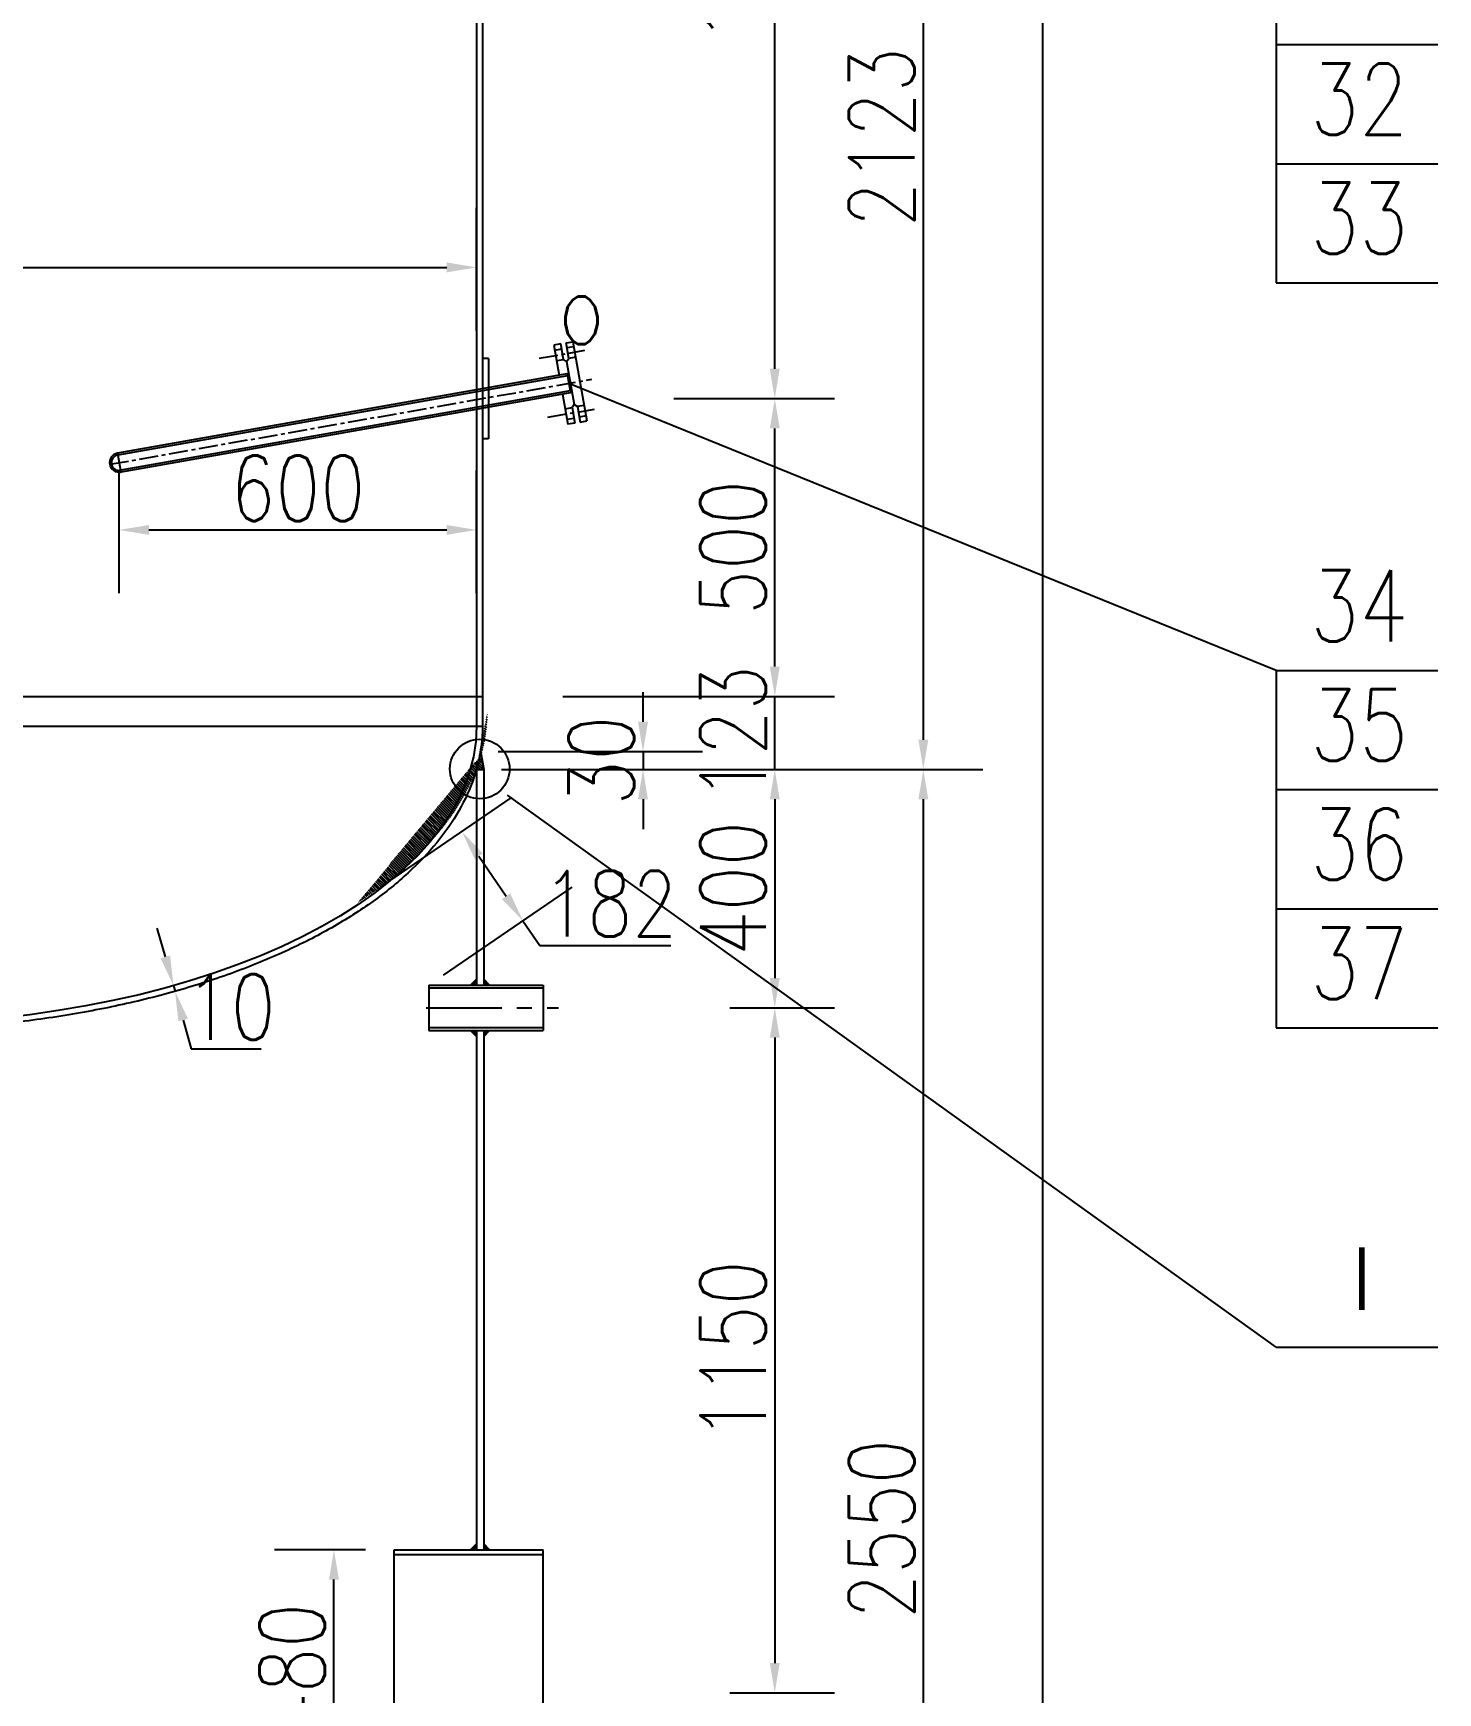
# Model space of a CAD drawing. Header units: millimetres. Extents: x -1286879 to -1269059, y -656245 to -631015.
# Drawn here: x -1282576 to -1280218, y -653759 to -650973 of the extents above; entities that cross this region are included whole.
import ezdxf

# ---------------------------------------------------------------- set-up
doc = ezdxf.new("R2010")
doc.units = ezdxf.units.MM
doc.linetypes.add('CENTER', pattern=[50.8, 31.75, -6.35, 6.35, -6.35])
doc.linetypes.add('EB_DASHDOT', pattern=[39, 30, -3, 3, -3])
doc.layers.get('0').update_dxf_attribs({"linetype": 'CONTINUOUS'})
doc.layers.get('Defpoints').update_dxf_attribs({"linetype": 'CONTINUOUS'})
doc.layers.add('EbLayer2', color=1, linetype='EB_DASHDOT')
doc.layers.add('EbLayer4', color=7, linetype='CONTINUOUS')
doc.styles.add('HZ', font='txt.shx', dxfattribs={"width": 0.8, "bigfont": 'hztxt.shx'})
doc.dimstyles.new('gqb100', dxfattribs={"dimscale": 5, "dimtxt": 20, "dimasz": 15, "dimexe": 40, "dimexo": 8, "dimgap": 5, "dimtad": 1, "dimtoh": 1, "dimdec": 0, "dimdsep": 46, "dimtxsty": 'HZ', "dimcen": 5, "dimadec": 0, "dimazin": 0, "dimtfac": 1, "dimtdec": 0, "dimtmove": 0, "dimatfit": 3, "dimfxl": 1, "dimtolj": 1, "dimtzin": 0, "dimarcsym": 0})

# ---------------------------------------------------------------- blocks, each defined once
blk = doc.blocks.new('*D371')
at = {"color": 0, "lineweight": -2, "ltscale": 0.5}
for p, q in [((-1282354.1, -652524), (-1282367.7, -652475.8)), ((-1282340.5, -652572.1), (-1282340.5, -652572.1)), ((-1282340.5, -652572.1), (-1282337.8, -652581.7)), ((-1282337.8, -652581.7), (-1282337.8, -652581.7)), ((-1282324.3, -652629.8), (-1282310.7, -652678)), ((-1282310.7, -652678), (-1282193, -652678))]:
    blk.add_line(p, q, dxfattribs=at)
at = {"color": 0, "ltscale": 0.5}
for points in [[(-1282346.1, -652521.7), (-1282362.1, -652526.2), (-1282340.5, -652572.1)], [(-1282316.2, -652627.6), (-1282332.3, -652632.1), (-1282337.8, -652581.7)]]:
    blk.add_solid(points, dxfattribs=at)
at = {"layer": 'Defpoints', "color": 0, "ltscale": 0.5}
for p in [(-1282340.5, -652572.1), (-1282337.8, -652581.7), (-1282337.8, -652581.7)]:
    blk.add_point(p, dxfattribs=at)
at = {"color": 0, "ltscale": 0.5, "insert": (-1282244.4, -652608), "char_height": 110, "attachment_point": 5, "style": 'HZ'}
blk.add_mtext('\\A1;10', dxfattribs=at)
blk = doc.blocks.new('*D377')
at = {"color": 0, "lineweight": -2, "ltscale": 0.5}
for p, q in [((-1281552.2, -652129.2), (-1281552.2, -652079.2)), ((-1281795.2, -652179.2), (-1281452.2, -652179.2)), ((-1281552.2, -652179.2), (-1281552.2, -652209.3)), ((-1281789.7, -652209.3), (-1281452.2, -652209.3)), ((-1281552.2, -652259.3), (-1281552.2, -652309.3))]:
    blk.add_line(p, q, dxfattribs=at)
at = {"color": 0, "ltscale": 0.5}
for points in [[(-1281560.6, -652129.2), (-1281543.9, -652129.2), (-1281552.2, -652179.2)], [(-1281560.6, -652259.3), (-1281543.9, -652259.3), (-1281552.2, -652209.3)]]:
    blk.add_solid(points, dxfattribs=at)
at = {"layer": 'Defpoints', "color": 0, "ltscale": 0.5}
for p in [(-1281825.2, -652179.2), (-1281819.7, -652209.3), (-1281552.2, -652209.3)]:
    blk.add_point(p, dxfattribs=at)
at = {"color": 0, "ltscale": 0.5, "insert": (-1281622.2, -652194.3), "char_height": 110, "attachment_point": 5, "rotation": 90, "style": 'HZ'}
blk.add_mtext('\\A1;30', dxfattribs=at)
blk = doc.blocks.new('*D380')
at = {"color": 0, "lineweight": -2, "ltscale": 0.5}
for p, q in [((-1282018.2, -653519.3), (-1282171.1, -653519.3)), ((-1282071.1, -653949.3), (-1282071.1, -653569.3)), ((-1282018.2, -653999.3), (-1282171.1, -653999.3))]:
    blk.add_line(p, q, dxfattribs=at)
at = {"color": 0, "ltscale": 0.5}
for points in [[(-1282079.4, -653569.3), (-1282062.7, -653569.3), (-1282071.1, -653519.3)], [(-1282079.4, -653949.3), (-1282062.7, -653949.3), (-1282071.1, -653999.3)]]:
    blk.add_solid(points, dxfattribs=at)
at = {"layer": 'Defpoints', "color": 0, "ltscale": 0.5}
for p in [(-1282071.1, -653519.3), (-1281988.2, -653519.3), (-1281988.2, -653999.3)]:
    blk.add_point(p, dxfattribs=at)
at = {"color": 0, "ltscale": 0.5, "insert": (-1282141.1, -653759.3), "char_height": 110, "attachment_point": 5, "rotation": 90, "style": 'HZ'}
blk.add_mtext('\\A1;%%c480', dxfattribs=at)
blk = doc.blocks.new('*D383')
at = {"color": 0, "lineweight": -2, "ltscale": 0.5}
for p, q in [((-1281404, -652609.3), (-1281231, -652609.3)), ((-1281331, -652659.3), (-1281331, -653709.3)), ((-1281406.2, -653759.3), (-1281231, -653759.3))]:
    blk.add_line(p, q, dxfattribs=at)
at = {"color": 0, "ltscale": 0.5}
for points in [[(-1281339.3, -652659.3), (-1281322.7, -652659.3), (-1281331, -652609.3)], [(-1281339.3, -653709.3), (-1281322.7, -653709.3), (-1281331, -653759.3)]]:
    blk.add_solid(points, dxfattribs=at)
at = {"layer": 'Defpoints', "color": 0, "ltscale": 0.5}
for p in [(-1281434, -652609.3), (-1281436.2, -653759.3), (-1281331, -653759.3)]:
    blk.add_point(p, dxfattribs=at)
at = {"color": 0, "ltscale": 0.5, "insert": (-1281401, -653184.3), "char_height": 110, "attachment_point": 5, "rotation": 90, "style": 'HZ'}
blk.add_mtext('\\A1;1150', dxfattribs=at)
blk = doc.blocks.new('*D384')
at = {"color": 0, "lineweight": -2, "ltscale": 0.5}
for p, q in [((-1281405.4, -652209.3), (-1281231, -652209.3)), ((-1281331, -652259.3), (-1281331, -652559.3)), ((-1281406.2, -652609.3), (-1281231, -652609.3))]:
    blk.add_line(p, q, dxfattribs=at)
at = {"color": 0, "ltscale": 0.5}
for points in [[(-1281339.3, -652259.3), (-1281322.7, -652259.3), (-1281331, -652209.3)], [(-1281339.3, -652559.3), (-1281322.7, -652559.3), (-1281331, -652609.3)]]:
    blk.add_solid(points, dxfattribs=at)
at = {"layer": 'Defpoints', "color": 0, "ltscale": 0.5}
for p in [(-1281435.4, -652209.3), (-1281436.2, -652609.3), (-1281331, -652609.3)]:
    blk.add_point(p, dxfattribs=at)
at = {"color": 0, "ltscale": 0.5, "insert": (-1281401, -652409.3), "char_height": 110, "attachment_point": 5, "rotation": 90, "style": 'HZ'}
blk.add_mtext('\\A1;400', dxfattribs=at)
blk = doc.blocks.new('*D385')
at = {"color": 0, "lineweight": -2, "ltscale": 0.5}
for p, q in [((-1281599.1, -652209.3), (-1280981.6, -652209.3)), ((-1281081.6, -652259.3), (-1281081.6, -654709.3)), ((-1281161.2, -654759.3), (-1280981.6, -654759.3))]:
    blk.add_line(p, q, dxfattribs=at)
at = {"color": 0, "ltscale": 0.5}
for points in [[(-1281089.9, -652259.3), (-1281073.3, -652259.3), (-1281081.6, -652209.3)], [(-1281089.9, -654709.3), (-1281073.3, -654709.3), (-1281081.6, -654759.3)]]:
    blk.add_solid(points, dxfattribs=at)
at = {"layer": 'Defpoints', "color": 0, "ltscale": 0.5}
for p in [(-1281629.1, -652209.3), (-1281191.2, -654759.3), (-1281081.6, -654759.3)]:
    blk.add_point(p, dxfattribs=at)
at = {"color": 0, "ltscale": 0.5, "insert": (-1281151.6, -653484.3), "char_height": 110, "attachment_point": 5, "rotation": 90, "style": 'HZ'}
blk.add_mtext('\\A1;2550', dxfattribs=at)
blk = doc.blocks.new('*D386')
at = {"color": 0, "lineweight": -2, "ltscale": 0.5}
for p, q in [((-1281989.5, -652404.5), (-1281773.8, -652257)), ((-1281828.1, -652354.7), (-1281782.1, -652422)), ((-1281887, -652554.3), (-1281671.3, -652406.8)), ((-1281753.8, -652463.3), (-1281725.6, -652504.5)), ((-1281725.6, -652504.5), (-1281505.3, -652504.5))]:
    blk.add_line(p, q, dxfattribs=at)
at = {"color": 0, "ltscale": 0.5}
for points in [[(-1281821.2, -652350), (-1281835, -652359.4), (-1281856.3, -652313.4)], [(-1281775.2, -652417.3), (-1281789, -652426.7), (-1281753.8, -652463.3)]]:
    blk.add_solid(points, dxfattribs=at)
at = {"layer": 'Defpoints', "color": 0, "ltscale": 0.5}
for p in [(-1282014.2, -652421.5), (-1281753.8, -652463.3), (-1281911.7, -652571.3)]:
    blk.add_point(p, dxfattribs=at)
at = {"color": 0, "ltscale": 0.5, "insert": (-1281608, -652434.5), "char_height": 110, "attachment_point": 5, "style": 'HZ'}
blk.add_mtext('\\A1;182', dxfattribs=at)
blk = doc.blocks.new('*D410')
at = {"color": 0, "lineweight": -2, "ltscale": 0.5}
for p, q in [((-1281496.1, -650086.6), (-1281231.1, -650086.6)), ((-1281331.1, -651536.6), (-1281331.1, -650136.6)), ((-1281339.1, -651586.6), (-1281231.1, -651586.6))]:
    blk.add_line(p, q, dxfattribs=at)
at = {"color": 0, "ltscale": 0.5}
for points in [[(-1281339.4, -650136.6), (-1281322.7, -650136.6), (-1281331.1, -650086.6)], [(-1281339.4, -651536.6), (-1281322.7, -651536.6), (-1281331.1, -651586.6)]]:
    blk.add_solid(points, dxfattribs=at)
at = {"layer": 'Defpoints', "color": 0, "ltscale": 0.5}
for p in [(-1281526.1, -650086.6), (-1281331.1, -650086.6), (-1281369.1, -651586.6)]:
    blk.add_point(p, dxfattribs=at)
at = {"color": 0, "ltscale": 0.5, "insert": (-1281401.1, -650836.6), "char_height": 110, "attachment_point": 5, "rotation": 90, "style": 'HZ'}
blk.add_mtext('\\A1;1500', dxfattribs=at)
blk = doc.blocks.new('*D414')
at = {"color": 0, "lineweight": -2, "ltscale": 0.5}
for p, q in [((-1281500.5, -651586.6), (-1281231, -651586.6)), ((-1281331, -652036.6), (-1281331, -651636.6)), ((-1281686.7, -652086.6), (-1281231, -652086.6))]:
    blk.add_line(p, q, dxfattribs=at)
at = {"color": 0, "ltscale": 0.5}
for points in [[(-1281339.3, -651636.6), (-1281322.7, -651636.6), (-1281331, -651586.6)], [(-1281339.3, -652036.6), (-1281322.7, -652036.6), (-1281331, -652086.6)]]:
    blk.add_solid(points, dxfattribs=at)
at = {"layer": 'Defpoints', "color": 0, "ltscale": 0.5}
for p in [(-1281530.5, -651586.6), (-1281331, -651586.6), (-1281716.7, -652086.6)]:
    blk.add_point(p, dxfattribs=at)
at = {"color": 0, "ltscale": 0.5, "insert": (-1281401, -651836.6), "char_height": 110, "attachment_point": 5, "rotation": 90, "style": 'HZ'}
blk.add_mtext('\\A1;500', dxfattribs=at)
blk = doc.blocks.new('*D419')
at = {"color": 0, "lineweight": -2, "ltscale": 0.5}
for p, q in [((-1282431.7, -651913.3), (-1282431.7, -651707.1)), ((-1281831.7, -651913.3), (-1281831.7, -651707.1)), ((-1282381.7, -651807.1), (-1281881.7, -651807.1))]:
    blk.add_line(p, q, dxfattribs=at)
at = {"color": 0, "ltscale": 0.5}
for points in [[(-1282381.7, -651798.8), (-1282381.7, -651815.4), (-1282431.7, -651807.1)], [(-1281881.7, -651798.8), (-1281881.7, -651815.4), (-1281831.7, -651807.1)]]:
    blk.add_solid(points, dxfattribs=at)
at = {"layer": 'Defpoints', "color": 0, "ltscale": 0.5}
for p in [(-1281831.7, -651807.1), (-1282431.7, -651943.3), (-1281831.7, -651943.3)]:
    blk.add_point(p, dxfattribs=at)
at = {"color": 0, "ltscale": 0.5, "insert": (-1282131.7, -651737.1), "char_height": 110, "attachment_point": 5, "style": 'HZ'}
blk.add_mtext('\\A1;600', dxfattribs=at)
blk = doc.blocks.new('*D420')
at = {"color": 0, "lineweight": -2, "ltscale": 0.5}
for p, q in [((-1281331, -652036.6), (-1281331, -651986.6)), ((-1281430.9, -652086.6), (-1281231, -652086.6)), ((-1281331, -652209.3), (-1281331, -652086.6)), ((-1281422.2, -652209.3), (-1281231, -652209.3)), ((-1281331, -652259.3), (-1281331, -652309.3))]:
    blk.add_line(p, q, dxfattribs=at)
at = {"color": 0, "ltscale": 0.5}
for points in [[(-1281339.3, -652036.6), (-1281322.7, -652036.6), (-1281331, -652086.6)], [(-1281339.3, -652259.3), (-1281322.7, -652259.3), (-1281331, -652209.3)]]:
    blk.add_solid(points, dxfattribs=at)
at = {"layer": 'Defpoints', "color": 0, "ltscale": 0.5}
for p in [(-1281460.9, -652086.6), (-1281331, -652086.6), (-1281452.2, -652209.3)]:
    blk.add_point(p, dxfattribs=at)
at = {"color": 0, "ltscale": 0.5, "insert": (-1281401, -652147.9), "char_height": 110, "attachment_point": 5, "rotation": 90, "style": 'HZ'}
blk.add_mtext('\\A1;123', dxfattribs=at)
blk = doc.blocks.new('*D421')
at = {"color": 0, "lineweight": -2, "ltscale": 0.5}
for p, q in [((-1281570.1, -650086.6), (-1280981.6, -650086.6)), ((-1281081.6, -650136.6), (-1281081.6, -652159.3)), ((-1281201, -652209.3), (-1280981.6, -652209.3))]:
    blk.add_line(p, q, dxfattribs=at)
at = {"color": 0, "ltscale": 0.5}
for points in [[(-1281089.9, -650136.6), (-1281073.3, -650136.6), (-1281081.6, -650086.6)], [(-1281089.9, -652159.3), (-1281073.3, -652159.3), (-1281081.6, -652209.3)]]:
    blk.add_solid(points, dxfattribs=at)
at = {"layer": 'Defpoints', "color": 0, "ltscale": 0.5}
for p in [(-1281600.1, -650086.6), (-1281231, -652209.3), (-1281081.6, -652209.3)]:
    blk.add_point(p, dxfattribs=at)
at = {"color": 0, "ltscale": 0.5, "insert": (-1281151.6, -651147.9), "char_height": 110, "attachment_point": 5, "rotation": 90, "style": 'HZ'}
blk.add_mtext('\\A1;2123', dxfattribs=at)
blk = doc.blocks.new('*D430')
at = {"color": 0, "lineweight": -2, "ltscale": 0.5}
for p, q in [((-1283831.7, -651472.6), (-1283831.7, -651266.4)), ((-1281831.7, -651472.6), (-1281831.7, -651266.4)), ((-1283781.7, -651366.4), (-1281881.7, -651366.4))]:
    blk.add_line(p, q, dxfattribs=at)
at = {"color": 0, "ltscale": 0.5}
for points in [[(-1283781.7, -651358), (-1283781.7, -651374.7), (-1283831.7, -651366.4)], [(-1281881.7, -651358), (-1281881.7, -651374.7), (-1281831.7, -651366.4)]]:
    blk.add_solid(points, dxfattribs=at)
at = {"layer": 'Defpoints', "color": 0, "ltscale": 0.5}
for p in [(-1281831.7, -651366.4), (-1283831.7, -651502.6), (-1281831.7, -651502.6)]:
    blk.add_point(p, dxfattribs=at)
at = {"color": 0, "ltscale": 0.5, "insert": (-1282831.7, -651296.4), "char_height": 110, "attachment_point": 5, "style": 'HZ'}
blk.add_mtext('\\A1;%%c2000', dxfattribs=at)
blk = doc.blocks.new('*D339')
at = {"color": 0, "lineweight": -2, "ltscale": 0.5}
for p, q in [((-1282506.7, -632203.6), (-1280781.7, -632203.6)), ((-1280881.7, -632253.6), (-1280881.7, -654709.3)), ((-1280961.4, -654759.3), (-1280781.7, -654759.3))]:
    blk.add_line(p, q, dxfattribs=at)
at = {"color": 0, "ltscale": 0.5}
for points in [[(-1280890.1, -632253.6), (-1280873.4, -632253.6), (-1280881.7, -632203.6)], [(-1280890.1, -654709.3), (-1280873.4, -654709.3), (-1280881.7, -654759.3)]]:
    blk.add_solid(points, dxfattribs=at)
at = {"layer": 'Defpoints', "color": 0, "ltscale": 0.5}
for p in [(-1282536.7, -632203.6), (-1280991.4, -654759.3), (-1280881.7, -654759.3)]:
    blk.add_point(p, dxfattribs=at)
at = {"color": 0, "ltscale": 0.5, "insert": (-1280951.7, -643481.4), "char_height": 110, "attachment_point": 5, "rotation": 90, "style": 'HZ'}
blk.add_mtext('\\A1;~22556', dxfattribs=at)

msp = doc.modelspace()

# ---------------------------------------------------------------- hatches: boundary and pattern name
at = {"ltscale": 0.5}
h = msp.add_hatch(dxfattribs=at)
h.set_pattern_fill('ANSI31', color=256, angle=90, style=0)
h.set_pattern_definition([(135, (10546.1734, -129289.3267), (-2.24506403, -2.24506403), [])])
edge = h.paths.add_edge_path()
edge.add_spline(control_points=[(-1282031.7, -652433.1), (-1282008.9, -652418.3), (-1281987.6, -652402.9), (-1281948.1, -652370.7), (-1281930, -652354), (-1281897.4, -652319.4), (-1281883, -652301.5), (-1281858, -652265), (-1281847.5, -652246.2), (-1281833.5, -652214.6), (-1281828.8, -652201.9), (-1281821.3, -652176.4), (-1281818.5, -652163.5), (-1281814.7, -652137.6), (-1281813.7, -652124.6), (-1281813.7, -652111.6)], knot_values=[3.141593, 3.141593, 3.141593, 3.141593, 3.251019, 3.251019, 3.361612, 3.361612, 3.472204, 3.472204, 3.582797, 3.582797, 3.655591, 3.655591, 3.728385, 3.728385, 3.801179, 3.801179, 3.801179, 3.801179], degree=3, periodic=0)
edge.add_line((-1281831.7, -652209.3), (-1281831.7, -652209.3))
edge.add_line((-1281831.7, -652209.3), (-1281819.7, -652209.3))
edge.add_line((-1281819.7, -652209.3), (-1281823.8, -652184.6))
h = msp.add_hatch()
h.set_pattern_fill('ANSI31', color=256, scale=0.5, style=0)
h.set_pattern_definition([(45, (12511.1315, 39293.2457), (-1.1225320151, 1.1225320151), [])])
h.paths.add_polyline_path([(-1281831.7, -652561.3), (-1281841.7, -652571.3), (-1281831.7, -652571.3)])
h = msp.add_hatch()
h.set_pattern_fill('ANSI31', color=256, scale=0.5, style=0)
h.set_pattern_definition([(135, (-2576162.6038, 39293.2457), (1.1225320151, 1.1225320151), [])])
h.paths.add_polyline_path([(-1281819.7, -652561.3), (-1281809.7, -652571.3), (-1281819.7, -652571.3)])
h = msp.add_hatch()
h.set_pattern_fill('ANSI31', color=256, scale=0.5, style=0)
h.set_pattern_definition([(315, (12511.1315, -1344511.8111), (-1.1225320151, -1.1225320151), [])])
h.paths.add_polyline_path([(-1281831.7, -652657.3), (-1281841.7, -652647.3), (-1281831.7, -652647.3)])
h = msp.add_hatch()
h.set_pattern_fill('ANSI31', color=256, scale=0.5, style=0)
h.set_pattern_definition([(225, (-2576162.6038, -1344511.8111), (1.1225320151, -1.1225320151), [])])
h.paths.add_polyline_path([(-1281819.7, -652657.3), (-1281809.7, -652647.3), (-1281819.7, -652647.3)])
h = msp.add_hatch()
h.set_pattern_fill('ANSI31', color=256, scale=0.5, style=0)
h.set_pattern_definition([(45, (12511.1315, 38345.2458), (-1.1225320151, 1.1225320151), [])])
h.paths.add_polyline_path([(-1281831.7, -653509.3), (-1281841.7, -653519.3), (-1281831.7, -653519.3)])
h = msp.add_hatch()
h.set_pattern_fill('ANSI31', color=256, scale=0.5, style=0)
h.set_pattern_definition([(135, (-2576162.6038, 38345.2458), (1.1225320151, 1.1225320151), [])])
h.paths.add_polyline_path([(-1281819.7, -653509.3), (-1281809.7, -653519.3), (-1281819.7, -653519.3)])

# ---------------------------------------------------------------- linework, layer by layer
at = {"color": 4, "ltscale": 0.5}
for p, q in [((-1281831.7, -632986.6), (-1281831.7, -652136.6)), ((-1281821.7, -642086.6), (-1281821.7, -652136.6)), ((-1281680.4, -651524.5), (-1281667.7, -651596.5)), ((-1281680.4, -651524.5), (-1281667.7, -651596.5)), ((-1281676.8, -651544.7), (-1282434.5, -651678.4)), ((-1281679, -651548.2), (-1282434, -651681.3)), ((-1281674.5, -651573.8), (-1282431.7, -651707.3)), ((-1281671.2, -651576.3), (-1282431.7, -651710.4)), ((-1283841.7, -652086.6), (-1281821.7, -652086.6)), ((-1281825.2, -652178.7), (-1281819.7, -652209.3)), ((-1281831.7, -652209.3), (-1281831.7, -652571.3)), ((-1281831.7, -652209.3), (-1281819.7, -652209.3)), ((-1281819.7, -652209.3), (-1281819.7, -652571.3)), ((-1281911.7, -652571.3), (-1281911.7, -652647.3)), ((-1281911.7, -652571.3), (-1281719.7, -652571.3)), ((-1281911.7, -652575.9), (-1281719.7, -652575.9)), ((-1281719.7, -652571.3), (-1281719.7, -652647.3)), ((-1281911.7, -652642.6), (-1281719.7, -652642.6)), ((-1281911.7, -652647.3), (-1281719.7, -652647.3)), ((-1281831.7, -652647.3), (-1281831.7, -653519.3)), ((-1281819.7, -652647.3), (-1281819.7, -653519.3)), ((-1281969.7, -653999.3), (-1281969.7, -653519.3)), ((-1281969.7, -653519.3), (-1281719.7, -653519.3)), ((-1281969.7, -653527.3), (-1281719.7, -653527.3)), ((-1281719.7, -653999.3), (-1281719.7, -653519.3))]:
    msp.add_line(p, q, dxfattribs=at)
at = {"ltscale": 0.5}
for p, q in [((-1280489.2, -650592.3), (-1280489.2, -651392.3)), ((-1281679, -651548.2), (-1281676.8, -651544.7)), ((-1281679, -651548.2), (-1281674.5, -651573.8)), ((-1280489.2, -652043), (-1281676.7, -651561)), ((-1281674.5, -651573.8), (-1281671.2, -651576.3)), ((-1282434.5, -651678.4), (-1282429, -651709.9)), ((-1280489.2, -652043), (-1280489.2, -652643)), ((-1280489.2, -653179.2), (-1281779.9, -652252.2))]:
    msp.add_line(p, q, dxfattribs=at)
at = {"color": 2}
for p, q in [((-1280489.2, -650992.3), (-1280217.9, -650992.3)), ((-1280489.2, -651192.3), (-1280217.9, -651192.3)), ((-1280489.2, -651392.3), (-1280217.9, -651392.3)), ((-1280489.2, -652043), (-1280217.9, -652043)), ((-1280489.2, -652243), (-1280217.9, -652243)), ((-1280489.2, -652443), (-1280217.9, -652443)), ((-1280489.2, -652643), (-1280217.9, -652643)), ((-1280489.2, -653179.2), (-1280217.9, -653179.2))]:
    msp.add_line(p, q, dxfattribs=at)
at = {"color": 6, "ltscale": 0.5}
for p, q in [((-1281811.7, -651519.1), (-1281821.7, -651519.1)), ((-1281811.7, -651519.1), (-1281811.7, -651654.1)), ((-1281811.7, -651654.1), (-1281821.7, -651654.1))]:
    msp.add_line(p, q, dxfattribs=at)
at = {"linetype": 'CENTER'}
for p, q in [((-1281726.4, -651519), (-1281649.6, -651505.4)), ((-1282447.5, -651696.9), (-1281638.3, -651554.2)), ((-1281711.8, -651617.9), (-1281633.7, -651604.2))]:
    msp.add_line(p, q, dxfattribs=at)
at = {"color": 7, "lineweight": 25}
msp.add_line((-1283841.7, -652136.6), (-1281821.7, -652136.6), dxfattribs=at)
for p, q in [((-1281841.7, -652571.3), (-1281831.7, -652561.3)), ((-1281809.7, -652571.3), (-1281819.7, -652561.3)), ((-1281841.7, -652647.3), (-1281831.7, -652657.3)), ((-1281809.7, -652647.3), (-1281819.7, -652657.3)), ((-1281841.7, -653519.3), (-1281831.7, -653509.3)), ((-1281809.7, -653519.3), (-1281819.7, -653509.3))]:
    msp.add_line(p, q)
at = {"linetype": 'CENTER', "ltscale": 4}
msp.add_line((-1281916.4, -652609.3), (-1281694.3, -652609.3), dxfattribs=at)
at = {"ltscale": 0.5}
msp.add_circle((-1281826.3, -652208.4), 50, dxfattribs=at)
at = {"color": 4, "ltscale": 0.5}
for radius in [16, 13]:
    msp.add_arc((-1282431.7, -651694.1), radius, 100, 280, dxfattribs=at)
at = {"color": 4, "ltscale": 0.5, "extrusion": (0, 0, -1)}
msp.add_ellipse((-1282831.7, -652136.6), major_axis=(-1000, 0), ratio=0.5, start_param=3.141593, end_param=6.283185, dxfattribs=at)
at = {"color": 4, "ltscale": 0.5}
msp.add_open_spline([(-1281821.7, -652136.6), (-1281821.7, -652149.8), (-1281822.8, -652163.1), (-1281826.8, -652189.6), (-1281829.9, -652202.7), (-1281839.7, -652234.7), (-1281847.6, -652253.3), (-1281867.4, -652290), (-1281879.3, -652308), (-1281906.9, -652343.1), (-1281922.6, -652360.2), (-1281957.6, -652393.4), (-1281976.9, -652409.5), (-1282018.8, -652440.5), (-1282041.5, -652455.3), (-1282089.8, -652483.7), (-1282115.6, -652497.2), (-1282169.8, -652522.7), (-1282198.3, -652534.7), (-1282257.7, -652557), (-1282288.6, -652567.3), (-1282352.5, -652586.1), (-1282385.5, -652594.7), (-1282453.1, -652609.9), (-1282487.7, -652616.6), (-1282558.3, -652627.9), (-1282594.1, -652632.7), (-1282666.7, -652640.1), (-1282703.4, -652642.8), (-1282777.2, -652646.2), (-1282814.2, -652646.8), (-1282888.3, -652646.1), (-1282925.3, -652644.7), (-1282998.7, -652639.9), (-1283035.2, -652636.5), (-1283107.1, -652627.7), (-1283142.6, -652622.3), (-1283212.2, -652609.5), (-1283246.3, -652602.2), (-1283312.7, -652585.7), (-1283345, -652576.5), (-1283407.4, -652556.4), (-1283437.5, -652545.5), (-1283495.2, -652522), (-1283522.8, -652509.5), (-1283575, -652483), (-1283599.7, -652469), (-1283645.8, -652439.7), (-1283667.3, -652424.4), (-1283706.9, -652392.6), (-1283724.9, -652376.1), (-1283757.4, -652342.2), (-1283771.8, -652324.7), (-1283796.7, -652289), (-1283807.2, -652270.8), (-1283824.1, -652233.7), (-1283830.6, -652214.8), (-1283839.3, -652176.8), (-1283841.6, -652157.7), (-1283841.7, -652137.9), (-1283841.7, -652137.2), (-1283841.7, -652136.6)], degree=3, knots=[3.141593, 3.141593, 3.141593, 3.141593, 3.218189, 3.218189, 3.294786, 3.294786, 3.405327, 3.405327, 3.515867, 3.515867, 3.626408, 3.626408, 3.736948, 3.736948, 3.847489, 3.847489, 3.958029, 3.958029, 4.06857, 4.06857, 4.17911, 4.17911, 4.289651, 4.289651, 4.400191, 4.400191, 4.510732, 4.510732, 4.621272, 4.621272, 4.731813, 4.731813, 4.842353, 4.842353, 4.952894, 4.952894, 5.063434, 5.063434, 5.173975, 5.173975, 5.284515, 5.284515, 5.395056, 5.395056, 5.505596, 5.505596, 5.616137, 5.616137, 5.726677, 5.726677, 5.837218, 5.837218, 5.947758, 5.947758, 6.058299, 6.058299, 6.168839, 6.168839, 6.27938, 6.27938, 6.283185, 6.283185, 6.283185, 6.283185], dxfattribs=at)
at = {"layer": 'EbLayer2', "color": 7, "linetype": 'EB_DASHDOT', "ltscale": 20}
for p, q in [((-1281700.2, -651505.2), (-1281688.7, -651503.2)), ((-1281668.3, -651499.6), (-1281679.8, -651501.6)), ((-1281697.1, -651522.9), (-1281685.6, -651520.9)), ((-1281665.2, -651517.3), (-1281676.7, -651519.3)), ((-1281682.8, -651603.7), (-1281671.4, -651601.7)), ((-1281651, -651598.1), (-1281662.4, -651600.1)), ((-1281679.7, -651621.4), (-1281668.2, -651619.4)), ((-1281647.8, -651615.8), (-1281659.3, -651617.8))]:
    msp.add_line(p, q, dxfattribs=at)
at = {"layer": 'EbLayer4', "color": 4}
for p, q in [((-1281690.2, -651494.8), (-1281701.7, -651496.8)), ((-1281701.7, -651496.8), (-1281692.7, -651547.6)), ((-1281685.6, -651520.9), (-1281690.2, -651494.8)), ((-1281681.3, -651493.2), (-1281669.8, -651491.2)), ((-1281676.7, -651519.3), (-1281681.3, -651493.2)), ((-1281669.8, -651491.2), (-1281658.1, -651557.7)), ((-1281680.4, -651524.5), (-1281685.6, -651520.9)), ((-1281680.4, -651524.5), (-1281676.7, -651519.3)), ((-1281680.4, -651524.5), (-1281667.7, -651596.5)), ((-1281680.4, -651524.5), (-1281667.7, -651596.5)), ((-1281658.1, -651557.7), (-1281646.4, -651624.2)), ((-1281687.2, -651579.1), (-1281678.2, -651629.8)), ((-1281667.7, -651596.5), (-1281671.4, -651601.7)), ((-1281671.4, -651601.7), (-1281666.8, -651627.8)), ((-1281667.7, -651596.5), (-1281662.4, -651600.1)), ((-1281662.4, -651600.1), (-1281657.8, -651626.2)), ((-1281666.8, -651627.8), (-1281678.2, -651629.8)), ((-1281657.8, -651626.2), (-1281646.4, -651624.2))]:
    msp.add_line(p, q, dxfattribs=at)

# ---------------------------------------------------------------- texts
at = {"ltscale": 0.5, "style": 'HZ', "width": 0.8}
for s, p in [('32', (-1280432.4, -651143.8)), ('33', (-1280432.4, -651343.8)), ('o', (-1281694.7, -651495.1)), ('34', (-1280432.4, -651994.6)), ('35', (-1280432.4, -652194.6)), ('36', (-1280432.4, -652394.6)), ('37', (-1280432.4, -652594.6)), ('Ⅰ', (-1280393.4, -653128.3))]:
    msp.add_text(s, height=120, dxfattribs=at).set_placement(p)

# ---------------------------------------------------------------- dimensions: what is measured, and where the dimension line sits
at = {"ltscale": 0.5}
dim = msp.add_linear_dim(base=(-1280881.7, -654759.3), p1=(-1282536.7, -632203.6), p2=(-1280991.4, -654759.3), angle=90, text='~<>', dimstyle='gqb100', override={"dimtxt": 22, "dimasz": 10, "dimexe": 20, "dimexo": 6, "dimgap": 3}, dxfattribs=at)
dim.commit()
dim.dimension.update_dxf_attribs({"geometry": '*D339', "text_midpoint": (-1280951.7, -643481.4)})
for base, p1, p2, picture, middle in [((-1281081.6, -652209.3), (-1281600.1, -650086.6), (-1281231, -652209.3), '*D421', (-1281151.6, -651147.9)), ((-1281331.1, -650086.6), (-1281369.1, -651586.6), (-1281526.1, -650086.6), '*D410', (-1281401.1, -650836.6)), ((-1281331, -651586.6), (-1281716.7, -652086.6), (-1281530.5, -651586.6), '*D414', (-1281401, -651836.6)), ((-1281081.6, -654759.3), (-1281629.1, -652209.3), (-1281191.2, -654759.3), '*D385', (-1281151.6, -653484.3)), ((-1281331, -652609.3), (-1281435.4, -652209.3), (-1281436.2, -652609.3), '*D384', (-1281401, -652409.3)), ((-1281331, -653759.3), (-1281434, -652609.3), (-1281436.2, -653759.3), '*D383', (-1281401, -653184.3))]:
    dim = msp.add_linear_dim(base=base, p1=p1, p2=p2, angle=90, dimstyle='gqb100', override={"dimtxt": 22, "dimasz": 10, "dimexe": 20, "dimexo": 6, "dimgap": 3}, dxfattribs=at)
    dim.commit()
    dim.dimension.update_dxf_attribs({"geometry": picture, "text_midpoint": middle})
dim = msp.add_linear_dim(base=(-1281831.7, -651366.4), p1=(-1283831.7, -651502.6), p2=(-1281831.7, -651502.6), text='%%c<>', dimstyle='gqb100', override={"dimtxt": 22, "dimasz": 10, "dimexe": 20, "dimexo": 6, "dimgap": 3}, dxfattribs=at)
dim.commit()
dim.dimension.update_dxf_attribs({"geometry": '*D430', "text_midpoint": (-1282831.7, -651296.4)})
dim = msp.add_linear_dim(base=(-1281831.7, -651807.1), p1=(-1282431.7, -651943.3), p2=(-1281831.7, -651943.3), dimstyle='gqb100', override={"dimtxt": 22, "dimasz": 10, "dimexe": 20, "dimexo": 6, "dimgap": 3}, dxfattribs=at)
dim.commit()
dim.dimension.update_dxf_attribs({"geometry": '*D419', "text_midpoint": (-1282131.7, -651737.1)})
for base, p1, p2, angle, picture, middle in [((-1281331, -652086.6), (-1281452.2, -652209.3), (-1281460.9, -652086.6), 90, '*D420', (-1281331, -652147.9)), ((-1281552.2, -652209.3), (-1281825.2, -652179.2), (-1281819.7, -652209.3), 270, '*D377', (-1281552.2, -652194.3))]:
    dim = msp.add_linear_dim(base=base, p1=p1, p2=p2, angle=angle, dimstyle='gqb100', override={"dimtxt": 22, "dimasz": 10, "dimexe": 20, "dimexo": 6, "dimgap": 3}, dxfattribs=at)
    dim.commit()
    dim.dimension.update_dxf_attribs({"geometry": picture, "text_midpoint": middle, "dimtype": 128})
for p1, p2, distance, override, picture, middle in [((-1282014.2, -652421.5), (-1281911.7, -652571.3), 191.3, {"dimtxt": 22, "dimasz": 10, "dimexe": 20, "dimexo": 6, "dimgap": 3}, '*D386', (-1281608, -652434.5)), ((-1282340.5, -652572.1), (-1282337.8, -652581.7), 0, {"dimtxt": 22, "dimasz": 10, "dimexe": 0, "dimexo": 0, "dimgap": 3}, '*D371', (-1282244.4, -652608))]:
    dim = msp.add_aligned_dim(p1=p1, p2=p2, distance=distance, dimstyle='gqb100', override=override, dxfattribs=at)
    dim.commit()
    dim.dimension.update_dxf_attribs({"geometry": picture, "text_midpoint": middle})
dim = msp.add_linear_dim(base=(-1282071.1, -653519.3), p1=(-1281988.2, -653999.3), p2=(-1281988.2, -653519.3), angle=90, text='%%c480', dimstyle='gqb100', override={"dimtxt": 22, "dimasz": 10, "dimexe": 20, "dimexo": 6, "dimgap": 3}, dxfattribs=at)
dim.commit()
dim.dimension.update_dxf_attribs({"geometry": '*D380', "text_midpoint": (-1282071.1, -653759.3), "dimtype": 128})

doc.saveas('drawing.dxf')
